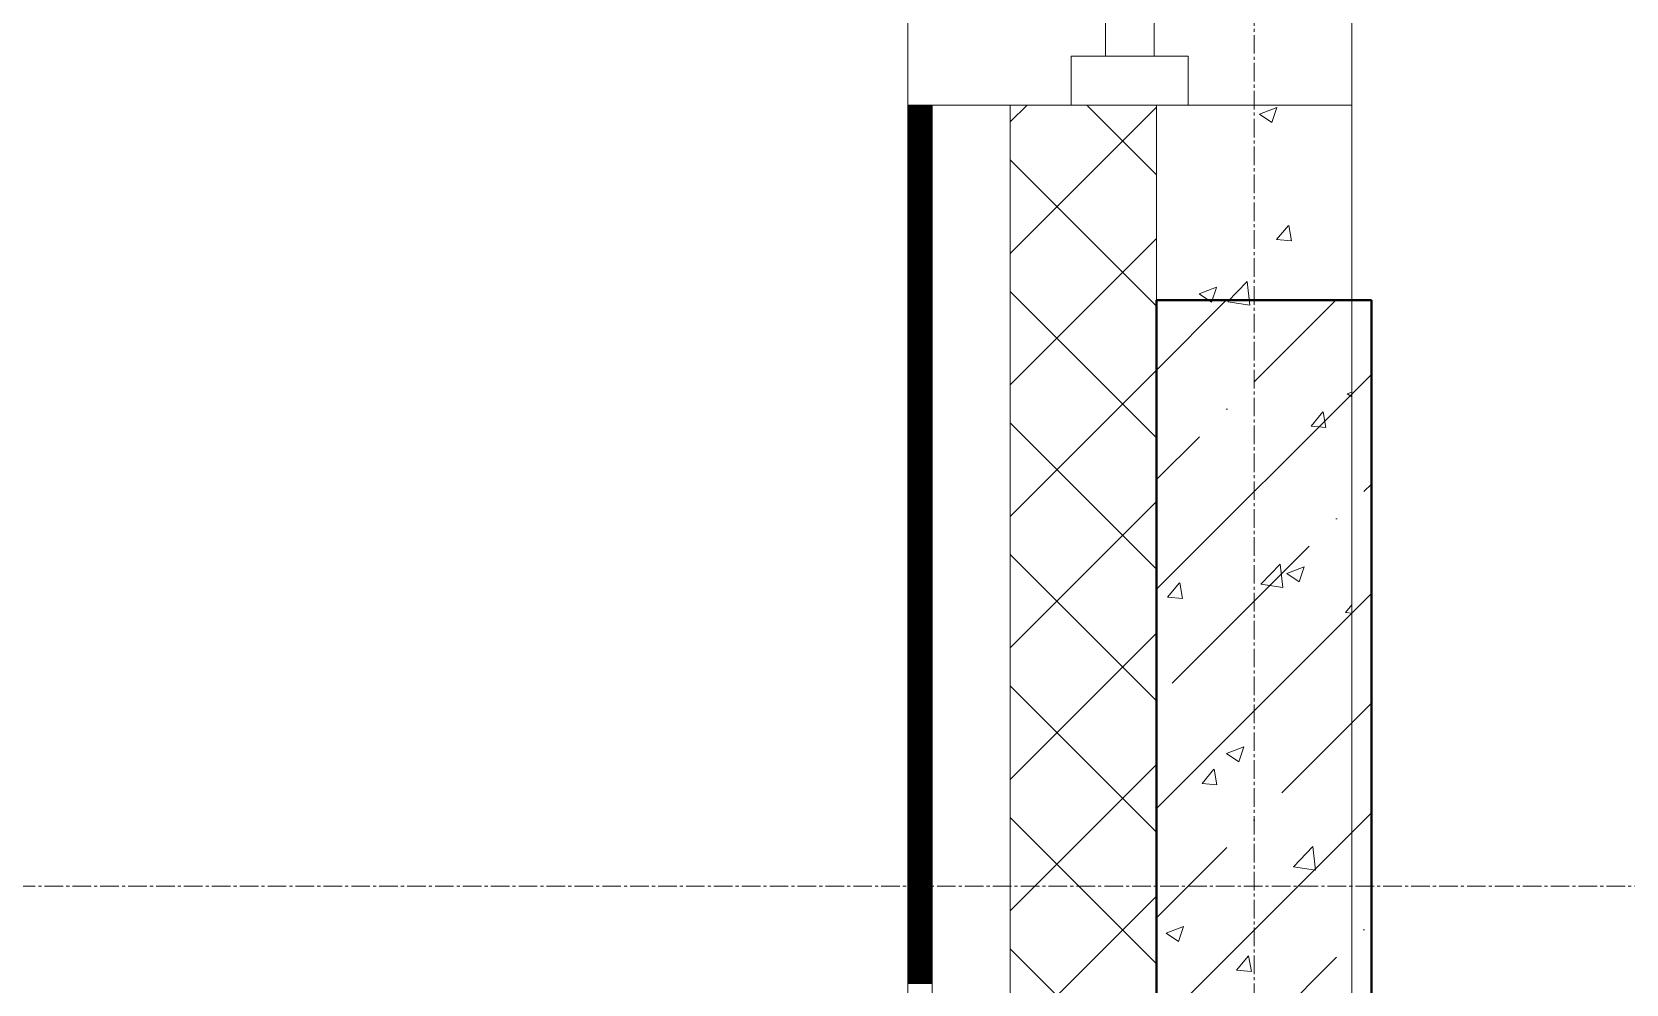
# Model space of a CAD drawing. Header units: millimetres. Extents: x -24360 to 609566, y -391049 to 148426.
# Drawn here: x -1252 to 381, y 54500 to 55475 of the extents above; entities that cross this region are included whole.
import ezdxf

# ---------------------------------------------------------------- set-up
doc = ezdxf.new("R2010")
doc.units = ezdxf.units.MM
doc.linetypes.add('CENTER2', pattern=[28.575, 19.05, -3.175, 3.175, -3.175])
doc.linetypes.add('HIDDEN2', pattern=[4.7625, 3.175, -1.5875])
for name, color, linetype, lineweight in [('A-Wall_Материал_Газоблок_Контур', 250, 'Continuous', 0), ('АР_Колонны', 70, 'Continuous', 30), ('АР_Окна', 4, 'Continuous', 5), ('АР_Стены ЖБ', 7, 'Continuous', 30), ('АР_Стены ПЕНОблок', 52, 'Continuous', 20), ('АР_Тонкая', 254, 'Continuous', 5), ('АР_Утеплитель', 31, 'Continuous', 0), ('АР_Штриховка', 8, 'Continuous', 0)]:
    doc.layers.add(name, color=color, linetype=linetype, lineweight=lineweight)
doc.layers.add('АР_Оси_РД_100', color=7, linetype='Continuous', lineweight=0, true_color=0x525252)
doc.layers.add('РД_Оси_100', color=7, linetype='Continuous', lineweight=0, true_color=0x525252)

# ---------------------------------------------------------------- blocks, each defined once
blk = doc.blocks.new('СОШ_2200_АР_ОСИ_М100_28.05.24')
at = {"layer": 'АР_Оси_РД_100', "linetype": 'CENTER2'}
for p, q in [((0, -6155), (0, 139938.679)), ((29555, 54600), (-5954.958, 54600))]:
    blk.add_line(p, q, dxfattribs=at)

msp = doc.modelspace()

# ---------------------------------------------------------------- hatches: boundary and pattern name
at = {"layer": 'АР_Штриховка', "linetype": 'Continuous', "lineweight": 5, "true_color": 0x000000}
h = msp.add_hatch(dxfattribs=at)
h.set_pattern_fill('ANSI35', color=18, scale=25, style=0)
h.paths.add_polyline_path([(-100, 54000), (120, 54000), (120, 55200), (-100, 55200)], flags=0)

# ---------------------------------------------------------------- linework, layer by layer
at = {"layer": 'A-Wall_Материал_Газоблок_Контур', "color": 18, "linetype": 'Continuous', "lineweight": 0, "true_color": 0x000000}
for p, q in [((-355, 58700), (-355, 55400)), ((100, 55400), (100, 58700))]:
    msp.add_line(p, q, dxfattribs=at)
at = {"layer": 'АР_Колонны', "color": 18, "linetype": 'HIDDEN2', "lineweight": 25, "true_color": 0x000000}
for p, q in [((-100, 55200), (120, 55200)), ((-100, 54000), (-100, 55200)), ((120, 55200), (120, 54000))]:
    msp.add_line(p, q, dxfattribs=at)
at = {"layer": 'АР_Колонны', "color": 18, "linetype": 'Continuous', "lineweight": 30, "true_color": 0x000000}
for p, q in [((120, 55200), (-100, 55200)), ((-100, 55200), (-100, 54000)), ((120, 54000), (120, 55200))]:
    msp.add_line(p, q, dxfattribs=at)
at = {"layer": 'АР_Окна', "color": 18, "linetype": 'Continuous', "lineweight": 5, "true_color": 0x000000}
for p, q in [((-355, 58700), (-355, 55400)), ((100, 58700), (100, 55400))]:
    msp.add_line(p, q, dxfattribs=at)
for points in [[(-152.5, 58650), (-102.5, 58650), (-102.5, 55450), (-152.5, 55450)], [(-67.5, 55450), (-67.5, 55400), (-187.5, 55400), (-187.5, 55450)]]:
    msp.add_lwpolyline(points, close=True, dxfattribs=at)
at = {"layer": 'АР_Стены ЖБ', "color": 18, "linetype": 'Continuous', "lineweight": 40, "true_color": 0x000000}
for p, q in [((120, 55200), (-100, 55200)), ((-100, 55200), (-100, 54000)), ((120, 54000), (120, 55200))]:
    msp.add_line(p, q, dxfattribs=at)
at = {"layer": 'АР_Стены ПЕНОблок', "color": 18, "linetype": 'Continuous', "lineweight": 20, "true_color": 0x000000}
for p, q in [((100, 55400), (-100, 55400)), ((-100, 55400), (-100, 53600)), ((100, 53600), (100, 55400))]:
    msp.add_line(p, q, dxfattribs=at)
at = {"layer": 'АР_Тонкая', "color": 18, "linetype": 'Continuous', "lineweight": 5, "true_color": 0x000000}
for p, q in [((-330, 55400), (-355, 55400)), ((-355, 55400), (-355, 53600)), ((-250, 55400), (-330, 55400)), ((-330, 55400), (-330, 53600)), ((-330, 53600), (-330, 55400)), ((-250, 53600), (-250, 55400))]:
    msp.add_line(p, q, dxfattribs=at)
at = {"layer": 'АР_Утеплитель', "color": 18, "linetype": 'Continuous', "lineweight": 0, "true_color": 0x000000}
for p, q in [((-100, 55400), (-250, 55400)), ((-250, 55400), (-250, 53600)), ((-100, 53600), (-100, 55400))]:
    msp.add_line(p, q, dxfattribs=at)
at = {"layer": 'АР_Штриховка', "color": 18, "linetype": 'Continuous', "lineweight": 0, "true_color": 0x000000}
for p, q in [((-355, 55399), (-330, 55399)), ((-355, 55398), (-330, 55398)), ((-355, 55397), (-330, 55397)), ((-355, 55396), (-330, 55396)), ((-355, 55395), (-330, 55395)), ((-355, 55394), (-330, 55394)), ((-355, 55393), (-330, 55393)), ((-355, 55392), (-330, 55392)), ((-355, 55391), (-330, 55391)), ((-355, 55390), (-330, 55390)), ((-355, 55389), (-330, 55389)), ((-355, 55388), (-330, 55388)), ((-355, 55387), (-330, 55387)), ((-355, 55386), (-330, 55386)), ((-250, 55382.687), (-232.687, 55400)), ((-250, 55247.983), (-100, 55397.983)), ((-100, 55328.575), (-171.425, 55400)), ((5.458, 55390.672), (18.092, 55382.149)), ((5.474, 55390.707), (23.259, 55397.534)), ((18.097, 55382.148), (23.248, 55397.497)), ((-355, 55385), (-330, 55385)), ((-355, 55384), (-330, 55384)), ((-355, 55383), (-330, 55383)), ((-355, 55382), (-330, 55382)), ((-355, 55381), (-330, 55381)), ((-355, 55380), (-330, 55380)), ((-355, 55379), (-330, 55379)), ((-355, 55378), (-330, 55378)), ((-355, 55377), (-330, 55377)), ((-355, 55376), (-330, 55376)), ((-355, 55375), (-330, 55375)), ((-355, 55374), (-330, 55374)), ((-355, 55373), (-330, 55373)), ((-355, 55372), (-330, 55372)), ((-355, 55371), (-330, 55371)), ((-355, 55370), (-330, 55370)), ((-355, 55369), (-330, 55369)), ((-355, 55368), (-330, 55368)), ((-355, 55367), (-330, 55367)), ((-355, 55366), (-330, 55366)), ((-355, 55365), (-330, 55365)), ((-355, 55364), (-330, 55364)), ((-355, 55363), (-330, 55363)), ((-355, 55362), (-330, 55362)), ((-355, 55361), (-330, 55361)), ((-355, 55360), (-330, 55360)), ((-355, 55359), (-330, 55359)), ((-355, 55358), (-330, 55358)), ((-355, 55357), (-330, 55357)), ((-355, 55356), (-330, 55356)), ((-355, 55355), (-330, 55355)), ((-355, 55354), (-330, 55354)), ((-355, 55353), (-330, 55353)), ((-355, 55352), (-330, 55352)), ((-355, 55351), (-330, 55351)), ((-355, 55350), (-330, 55350)), ((-355, 55349), (-330, 55349)), ((-355, 55348), (-330, 55348)), ((-355, 55347), (-330, 55347)), ((-355, 55346), (-330, 55346)), ((-355, 55345), (-330, 55345)), ((-355, 55344), (-330, 55344)), ((-355, 55343), (-330, 55343)), ((-355, 55342), (-330, 55342)), ((-355, 55341), (-330, 55341)), ((-355, 55340), (-330, 55340)), ((-355, 55339), (-330, 55339)), ((-355, 55338), (-330, 55338)), ((-355, 55337), (-330, 55337)), ((-100, 55193.871), (-250, 55343.871)), ((-355, 55336), (-330, 55336)), ((-355, 55335), (-330, 55335)), ((-355, 55334), (-330, 55334)), ((-355, 55333), (-330, 55333)), ((-355, 55332), (-330, 55332)), ((-355, 55331), (-330, 55331)), ((-355, 55330), (-330, 55330)), ((-355, 55329), (-330, 55329)), ((-355, 55328), (-330, 55328)), ((-355, 55327), (-330, 55327)), ((-355, 55326), (-330, 55326)), ((-355, 55325), (-330, 55325)), ((-355, 55324), (-330, 55324)), ((-355, 55323), (-330, 55323)), ((-355, 55322), (-330, 55322)), ((-355, 55321), (-330, 55321)), ((-355, 55320), (-330, 55320)), ((-355, 55319), (-330, 55319)), ((-355, 55318), (-330, 55318)), ((-355, 55317), (-330, 55317)), ((-355, 55316), (-330, 55316)), ((-355, 55315), (-330, 55315)), ((-355, 55314), (-330, 55314)), ((-355, 55313), (-330, 55313)), ((-355, 55312), (-330, 55312)), ((-355, 55311), (-330, 55311)), ((-355, 55310), (-330, 55310)), ((-355, 55309), (-330, 55309)), ((-355, 55308), (-330, 55308)), ((-355, 55307), (-330, 55307)), ((-355, 55306), (-330, 55306)), ((-355, 55305), (-330, 55305)), ((-355, 55304), (-330, 55304)), ((-355, 55303), (-330, 55303)), ((-355, 55302), (-330, 55302)), ((-355, 55301), (-330, 55301)), ((-355, 55300), (-330, 55300)), ((-355, 55299), (-330, 55299)), ((-355, 55298), (-330, 55298)), ((-355, 55297), (-330, 55297)), ((-355, 55296), (-330, 55296)), ((-355, 55295), (-330, 55295)), ((-355, 55294), (-330, 55294)), ((-355, 55293), (-330, 55293)), ((-355, 55292), (-330, 55292)), ((-355, 55291), (-330, 55291)), ((-355, 55290), (-330, 55290)), ((-355, 55289), (-330, 55289)), ((-355, 55288), (-330, 55288)), ((-355, 55287), (-330, 55287)), ((-355, 55286), (-330, 55286)), ((-355, 55285), (-330, 55285)), ((-355, 55284), (-330, 55284)), ((-355, 55283), (-330, 55283)), ((-355, 55282), (-330, 55282)), ((-355, 55281), (-330, 55281)), ((-355, 55280), (-330, 55280)), ((-355, 55279), (-330, 55279)), ((-355, 55278), (-330, 55278)), ((-355, 55277), (-330, 55277)), ((-355, 55276), (-330, 55276)), ((-355, 55275), (-330, 55275)), ((-355, 55274), (-330, 55274)), ((-355, 55273), (-330, 55273)), ((-355, 55272), (-330, 55272)), ((22.96, 55262.185), (35.205, 55276.778)), ((38.274, 55260.88), (35.337, 55276.802)), ((-355, 55271), (-330, 55271)), ((-355, 55270), (-330, 55270)), ((-355, 55269), (-330, 55269)), ((-355, 55268), (-330, 55268)), ((-355, 55267), (-330, 55267)), ((-355, 55266), (-330, 55266)), ((-355, 55265), (-330, 55265)), ((-355, 55264), (-330, 55264)), ((-355, 55263), (-330, 55263)), ((-355, 55262), (-330, 55262)), ((-355, 55261), (-330, 55261)), ((-355, 55260), (-330, 55260)), ((-355, 55259), (-330, 55259)), ((-355, 55258), (-330, 55258)), ((-355, 55257), (-330, 55257)), ((-355, 55256), (-330, 55256)), ((-355, 55255), (-330, 55255)), ((-250, 55113.279), (-100, 55263.279)), ((22.96, 55262.184), (38.142, 55260.856)), ((-355, 55254), (-330, 55254)), ((-355, 55253), (-330, 55253)), ((-355, 55252), (-330, 55252)), ((-355, 55251), (-330, 55251)), ((-355, 55250), (-330, 55250)), ((-355, 55249), (-330, 55249)), ((-355, 55248), (-330, 55248)), ((-355, 55247), (-330, 55247)), ((-355, 55246), (-330, 55246)), ((-355, 55245), (-330, 55245)), ((-355, 55244), (-330, 55244)), ((-355, 55243), (-330, 55243)), ((-355, 55242), (-330, 55242)), ((-355, 55241), (-330, 55241)), ((-355, 55240), (-330, 55240)), ((-355, 55239), (-330, 55239)), ((-355, 55238), (-330, 55238)), ((-355, 55237), (-330, 55237)), ((-355, 55236), (-330, 55236)), ((-355, 55235), (-330, 55235)), ((-355, 55234), (-330, 55234)), ((-355, 55233), (-330, 55233)), ((-355, 55232), (-330, 55232)), ((-355, 55231), (-330, 55231)), ((-355, 55230), (-330, 55230)), ((-355, 55229), (-330, 55229)), ((-355, 55228), (-330, 55228)), ((-355, 55227), (-330, 55227)), ((-355, 55226), (-330, 55226)), ((-355, 55225), (-330, 55225)), ((-355, 55224), (-330, 55224)), ((-355, 55223), (-330, 55223)), ((-355, 55222), (-330, 55222)), ((-355, 55221), (-330, 55221)), ((-355, 55220), (-330, 55220)), ((-355, 55219), (-330, 55219)), ((-355, 55218), (-330, 55218)), ((-355, 55217), (-330, 55217)), ((-355, 55216), (-330, 55216)), ((-355, 55215), (-330, 55215)), ((-355, 55214), (-330, 55214)), ((-355, 55213), (-330, 55213)), ((-355, 55212), (-330, 55212)), ((-355, 55211), (-330, 55211)), ((-355, 55210), (-330, 55210)), ((-355, 55209), (-330, 55209)), ((-355, 55208), (-330, 55208)), ((-355, 55207), (-330, 55207)), ((-355, 55206), (-330, 55206)), ((-100, 55059.167), (-250, 55209.167)), ((-56.344, 55206.484), (-43.71, 55197.961)), ((-56.328, 55206.519), (-38.543, 55213.346)), ((-43.705, 55197.96), (-38.554, 55213.309)), ((-27.035, 55198.664), (-7.251, 55219.283)), ((-4.411, 55195.164), (-7.217, 55219.287)), ((-355, 55205), (-330, 55205)), ((-355, 55204), (-330, 55204)), ((-355, 55203), (-330, 55203)), ((-355, 55202), (-330, 55202)), ((-355, 55201), (-330, 55201)), ((-355, 55200), (-330, 55200)), ((-355, 55199), (-330, 55199)), ((-355, 55198), (-330, 55198)), ((-355, 55197), (-330, 55197)), ((-355, 55196), (-330, 55196)), ((-355, 55195), (-330, 55195)), ((-355, 55194), (-330, 55194)), ((-355, 55193), (-330, 55193)), ((-355, 55192), (-330, 55192)), ((-355, 55191), (-330, 55191)), ((-355, 55190), (-330, 55190)), ((-27.01, 55198.611), (-4.42, 55195.107)), ((-355, 55189), (-330, 55189)), ((-355, 55188), (-330, 55188)), ((-355, 55187), (-330, 55187)), ((-355, 55186), (-330, 55186)), ((-355, 55185), (-330, 55185)), ((-355, 55184), (-330, 55184)), ((-355, 55183), (-330, 55183)), ((-355, 55182), (-330, 55182)), ((-355, 55181), (-330, 55181)), ((-355, 55180), (-330, 55180)), ((-355, 55179), (-330, 55179)), ((-355, 55178), (-330, 55178)), ((-355, 55177), (-330, 55177)), ((-355, 55176), (-330, 55176)), ((-355, 55175), (-330, 55175)), ((-355, 55174), (-330, 55174)), ((-355, 55173), (-330, 55173)), ((-355, 55172), (-330, 55172)), ((-355, 55171), (-330, 55171)), ((-355, 55170), (-330, 55170)), ((-355, 55169), (-330, 55169)), ((-355, 55168), (-330, 55168)), ((-355, 55167), (-330, 55167)), ((-355, 55166), (-330, 55166)), ((-355, 55165), (-330, 55165)), ((-355, 55164), (-330, 55164)), ((-355, 55163), (-330, 55163)), ((-355, 55162), (-330, 55162)), ((-355, 55161), (-330, 55161)), ((-355, 55160), (-330, 55160)), ((-355, 55159), (-330, 55159)), ((-355, 55158), (-330, 55158)), ((-355, 55157), (-330, 55157)), ((-355, 55156), (-330, 55156)), ((-355, 55155), (-330, 55155)), ((-355, 55154), (-330, 55154)), ((-355, 55153), (-330, 55153)), ((-355, 55152), (-330, 55152)), ((-355, 55151), (-330, 55151)), ((-355, 55150), (-330, 55150)), ((-355, 55149), (-330, 55149)), ((-355, 55148), (-330, 55148)), ((-355, 55147), (-330, 55147)), ((-355, 55146), (-330, 55146)), ((-355, 55145), (-330, 55145)), ((-355, 55144), (-330, 55144)), ((-355, 55143), (-330, 55143)), ((-355, 55142), (-330, 55142)), ((-355, 55141), (-330, 55141)), ((-355, 55140), (-330, 55140)), ((-355, 55139), (-330, 55139)), ((-355, 55138), (-330, 55138)), ((-355, 55137), (-330, 55137)), ((-355, 55136), (-330, 55136)), ((-355, 55135), (-330, 55135)), ((-355, 55134), (-330, 55134)), ((-355, 55133), (-330, 55133)), ((-355, 55132), (-330, 55132)), ((-355, 55131), (-330, 55131)), ((-355, 55130), (-330, 55130)), ((-355, 55129), (-330, 55129)), ((-355, 55128), (-330, 55128)), ((-355, 55127), (-330, 55127)), ((-355, 55126), (-330, 55126)), ((-355, 55125), (-330, 55125)), ((-250, 54978.575), (-100, 55128.575)), ((-355, 55124), (-330, 55124)), ((-355, 55123), (-330, 55123)), ((-355, 55122), (-330, 55122)), ((-355, 55121), (-330, 55121)), ((-355, 55120), (-330, 55120)), ((-355, 55119), (-330, 55119)), ((-355, 55118), (-330, 55118)), ((-355, 55117), (-330, 55117)), ((-355, 55116), (-330, 55116)), ((-355, 55115), (-330, 55115)), ((-355, 55114), (-330, 55114)), ((-355, 55113), (-330, 55113)), ((-355, 55112), (-330, 55112)), ((-355, 55111), (-330, 55111)), ((-355, 55110), (-330, 55110)), ((-355, 55109), (-330, 55109)), ((-355, 55108), (-330, 55108)), ((-355, 55107), (-330, 55107)), ((-355, 55106), (-330, 55106)), ((-355, 55105), (-330, 55105)), ((-355, 55104), (-330, 55104)), ((-355, 55103), (-330, 55103)), ((-355, 55102), (-330, 55102)), ((-355, 55101), (-330, 55101)), ((-355, 55100), (-330, 55100)), ((-355, 55099), (-330, 55099)), ((-355, 55098), (-330, 55098)), ((-355, 55097), (-330, 55097)), ((-355, 55096), (-330, 55096)), ((-355, 55095), (-330, 55095)), ((-355, 55094), (-330, 55094)), ((-355, 55093), (-330, 55093)), ((-355, 55092), (-330, 55092)), ((95.27, 55104.218), (100, 55101.028)), ((95.286, 55104.254), (100, 55106.063)), ((-355, 55091), (-330, 55091)), ((-355, 55090), (-330, 55090)), ((-355, 55089), (-330, 55089)), ((-355, 55088), (-330, 55088)), ((-355, 55087), (-330, 55087)), ((-355, 55086), (-330, 55086)), ((-355, 55085), (-330, 55085)), ((-355, 55084), (-330, 55084)), ((-355, 55083), (-330, 55083)), ((-355, 55082), (-330, 55082)), ((-355, 55081), (-330, 55081)), ((-355, 55080), (-330, 55080)), ((-355, 55079), (-330, 55079)), ((-355, 55078), (-330, 55078)), ((-355, 55077), (-330, 55077)), ((-355, 55076), (-330, 55076)), ((58.204, 55071.128), (70.449, 55085.721)), ((73.517, 55069.823), (70.58, 55085.745)), ((-355, 55075), (-330, 55075)), ((-355, 55074), (-330, 55074)), ((-355, 55073), (-330, 55073)), ((-355, 55072), (-330, 55072)), ((-355, 55071), (-330, 55071)), ((-355, 55070), (-330, 55070)), ((-355, 55069), (-330, 55069)), ((-355, 55068), (-330, 55068)), ((-355, 55067), (-330, 55067)), ((-355, 55066), (-330, 55066)), ((-355, 55065), (-330, 55065)), ((-355, 55064), (-330, 55064)), ((-355, 55063), (-330, 55063)), ((-355, 55062), (-330, 55062)), ((-355, 55061), (-330, 55061)), ((-355, 55060), (-330, 55060)), ((-355, 55059), (-330, 55059)), ((-100, 54924.464), (-250, 55074.464)), ((58.204, 55071.127), (73.386, 55069.799)), ((-355, 55058), (-330, 55058)), ((-355, 55057), (-330, 55057)), ((-355, 55056), (-330, 55056)), ((-355, 55055), (-330, 55055)), ((-355, 55054), (-330, 55054)), ((-355, 55053), (-330, 55053)), ((-355, 55052), (-330, 55052)), ((-355, 55051), (-330, 55051)), ((-355, 55050), (-330, 55050)), ((-355, 55049), (-330, 55049)), ((-355, 55048), (-330, 55048)), ((-355, 55047), (-330, 55047)), ((-355, 55046), (-330, 55046)), ((-355, 55045), (-330, 55045)), ((-355, 55044), (-330, 55044)), ((-355, 55043), (-330, 55043)), ((-355, 55042), (-330, 55042)), ((-355, 55041), (-330, 55041)), ((-355, 55040), (-330, 55040)), ((-355, 55039), (-330, 55039)), ((-355, 55038), (-330, 55038)), ((-355, 55037), (-330, 55037)), ((-355, 55036), (-330, 55036)), ((-355, 55035), (-330, 55035)), ((-355, 55034), (-330, 55034)), ((-355, 55033), (-330, 55033)), ((-355, 55032), (-330, 55032)), ((-355, 55031), (-330, 55031)), ((-355, 55030), (-330, 55030)), ((-355, 55029), (-330, 55029)), ((-355, 55028), (-330, 55028)), ((-355, 55027), (-330, 55027)), ((-355, 55026), (-330, 55026)), ((-355, 55025), (-330, 55025)), ((-355, 55024), (-330, 55024)), ((-355, 55023), (-330, 55023)), ((-355, 55022), (-330, 55022)), ((-355, 55021), (-330, 55021)), ((-355, 55020), (-330, 55020)), ((-355, 55019), (-330, 55019)), ((-355, 55018), (-330, 55018)), ((-355, 55017), (-330, 55017)), ((-355, 55016), (-330, 55016)), ((-355, 55015), (-330, 55015)), ((-355, 55014), (-330, 55014)), ((-355, 55013), (-330, 55013)), ((-355, 55012), (-330, 55012)), ((-355, 55011), (-330, 55011)), ((-355, 55010), (-330, 55010)), ((-355, 55009), (-330, 55009)), ((-355, 55008), (-330, 55008)), ((-355, 55007), (-330, 55007)), ((-355, 55006), (-330, 55006)), ((-355, 55005), (-330, 55005)), ((-355, 55004), (-330, 55004)), ((-355, 55003), (-330, 55003)), ((-355, 55002), (-330, 55002)), ((-355, 55001), (-330, 55001)), ((-355, 55000), (-330, 55000)), ((-355, 54999), (-330, 54999)), ((-355, 54998), (-330, 54998)), ((-355, 54997), (-330, 54997)), ((-355, 54996), (-330, 54996)), ((-355, 54995), (-330, 54995)), ((-355, 54994), (-330, 54994)), ((-250, 54843.871), (-100, 54993.871)), ((-355, 54993), (-330, 54993)), ((-355, 54992), (-330, 54992)), ((-355, 54991), (-330, 54991)), ((-355, 54990), (-330, 54990)), ((-355, 54989), (-330, 54989)), ((-355, 54988), (-330, 54988)), ((-355, 54987), (-330, 54987)), ((-355, 54986), (-330, 54986)), ((-355, 54985), (-330, 54985)), ((-355, 54984), (-330, 54984)), ((-355, 54983), (-330, 54983)), ((-355, 54982), (-330, 54982)), ((-355, 54981), (-330, 54981)), ((-355, 54980), (-330, 54980)), ((-355, 54979), (-330, 54979)), ((-355, 54978), (-330, 54978)), ((-355, 54977), (-330, 54977)), ((-355, 54976), (-330, 54976)), ((-355, 54975), (-330, 54975)), ((-355, 54974), (-330, 54974)), ((-355, 54973), (-330, 54973)), ((-355, 54972), (-330, 54972)), ((-355, 54971), (-330, 54971)), ((-355, 54970), (-330, 54970)), ((-355, 54969), (-330, 54969)), ((-355, 54968), (-330, 54968)), ((-355, 54967), (-330, 54967)), ((-355, 54966), (-330, 54966)), ((-355, 54965), (-330, 54965)), ((-355, 54964), (-330, 54964)), ((-355, 54963), (-330, 54963)), ((-355, 54962), (-330, 54962)), ((-355, 54961), (-330, 54961)), ((-355, 54960), (-330, 54960)), ((-355, 54959), (-330, 54959)), ((-355, 54958), (-330, 54958)), ((-355, 54957), (-330, 54957)), ((-355, 54956), (-330, 54956)), ((-355, 54955), (-330, 54955)), ((-355, 54954), (-330, 54954)), ((-355, 54953), (-330, 54953)), ((-355, 54952), (-330, 54952)), ((-355, 54951), (-330, 54951)), ((-355, 54950), (-330, 54950)), ((-355, 54949), (-330, 54949)), ((-355, 54948), (-330, 54948)), ((-355, 54947), (-330, 54947)), ((-355, 54946), (-330, 54946)), ((-355, 54945), (-330, 54945)), ((-355, 54944), (-330, 54944)), ((-355, 54943), (-330, 54943)), ((-355, 54942), (-330, 54942)), ((-355, 54941), (-330, 54941)), ((-355, 54940), (-330, 54940)), ((-355, 54939), (-330, 54939)), ((-355, 54938), (-330, 54938)), ((-355, 54937), (-330, 54937)), ((-355, 54936), (-330, 54936)), ((-355, 54935), (-330, 54935)), ((-355, 54934), (-330, 54934)), ((-355, 54933), (-330, 54933)), ((-355, 54932), (-330, 54932)), ((-355, 54931), (-330, 54931)), ((-355, 54930), (-330, 54930)), ((-355, 54929), (-330, 54929)), ((-100, 54789.76), (-250, 54939.76)), ((6.64, 54909.195), (26.424, 54929.814)), ((29.264, 54905.696), (26.457, 54929.818)), ((-355, 54928), (-330, 54928)), ((-355, 54927), (-330, 54927)), ((-355, 54926), (-330, 54926)), ((-355, 54925), (-330, 54925)), ((-355, 54924), (-330, 54924)), ((-355, 54923), (-330, 54923)), ((-355, 54922), (-330, 54922)), ((-355, 54921), (-330, 54921)), ((-355, 54920), (-330, 54920)), ((-355, 54919), (-330, 54919)), ((-355, 54918), (-330, 54918)), ((-355, 54917), (-330, 54917)), ((-355, 54916), (-330, 54916)), ((-355, 54915), (-330, 54915)), ((-355, 54914), (-330, 54914)), ((-355, 54913), (-330, 54913)), ((-355, 54912), (-330, 54912)), ((33.468, 54920.03), (46.103, 54911.508)), ((33.484, 54920.066), (51.269, 54926.893)), ((46.108, 54911.507), (51.258, 54926.856)), ((-355, 54911), (-330, 54911)), ((-355, 54910), (-330, 54910)), ((-355, 54909), (-330, 54909)), ((-355, 54908), (-330, 54908)), ((-355, 54907), (-330, 54907)), ((-355, 54906), (-330, 54906)), ((-355, 54905), (-330, 54905)), ((-355, 54904), (-330, 54904)), ((-355, 54903), (-330, 54903)), ((-355, 54902), (-330, 54902)), ((-355, 54901), (-330, 54901)), ((-355, 54900), (-330, 54900)), ((-355, 54899), (-330, 54899)), ((-355, 54898), (-330, 54898)), ((-355, 54897), (-330, 54897)), ((-355, 54896), (-330, 54896)), ((-88.738, 54896.01), (-76.492, 54910.603)), ((-88.738, 54896.01), (-73.556, 54894.681)), ((-73.424, 54894.706), (-76.361, 54910.627)), ((6.665, 54909.142), (29.255, 54905.639)), ((-355, 54895), (-330, 54895)), ((-355, 54894), (-330, 54894)), ((-355, 54893), (-330, 54893)), ((-355, 54892), (-330, 54892)), ((-355, 54891), (-330, 54891)), ((-355, 54890), (-330, 54890)), ((-355, 54889), (-330, 54889)), ((-355, 54888), (-330, 54888)), ((-355, 54887), (-330, 54887)), ((-355, 54886), (-330, 54886)), ((-355, 54885), (-330, 54885)), ((-355, 54884), (-330, 54884)), ((-355, 54883), (-330, 54883)), ((-355, 54882), (-330, 54882)), ((-355, 54881), (-330, 54881)), ((-355, 54880), (-330, 54880)), ((93.447, 54880.071), (100, 54887.88)), ((93.447, 54880.071), (100, 54879.497)), ((-355, 54879), (-330, 54879)), ((-355, 54878), (-330, 54878)), ((-355, 54877), (-330, 54877)), ((-355, 54876), (-330, 54876)), ((-355, 54875), (-330, 54875)), ((-355, 54874), (-330, 54874)), ((-355, 54873), (-330, 54873)), ((-355, 54872), (-330, 54872)), ((-355, 54871), (-330, 54871)), ((-355, 54870), (-330, 54870)), ((-355, 54869), (-330, 54869)), ((-355, 54868), (-330, 54868)), ((-355, 54867), (-330, 54867)), ((-355, 54866), (-330, 54866)), ((-355, 54865), (-330, 54865)), ((-355, 54864), (-330, 54864)), ((-355, 54863), (-330, 54863)), ((-355, 54862), (-330, 54862)), ((-355, 54861), (-330, 54861)), ((-355, 54860), (-330, 54860)), ((-355, 54859), (-330, 54859)), ((-355, 54858), (-330, 54858)), ((-355, 54857), (-330, 54857)), ((-355, 54856), (-330, 54856)), ((-355, 54855), (-330, 54855)), ((-355, 54854), (-330, 54854)), ((-355, 54853), (-330, 54853)), ((-355, 54852), (-330, 54852)), ((-355, 54851), (-330, 54851)), ((-355, 54850), (-330, 54850)), ((-355, 54849), (-330, 54849)), ((-355, 54848), (-330, 54848)), ((-355, 54847), (-330, 54847)), ((-250, 54709.167), (-100, 54859.167)), ((-355, 54846), (-330, 54846)), ((-355, 54845), (-330, 54845)), ((-355, 54844), (-330, 54844)), ((-355, 54843), (-330, 54843)), ((-355, 54842), (-330, 54842)), ((-355, 54841), (-330, 54841)), ((-355, 54840), (-330, 54840)), ((-355, 54839), (-330, 54839)), ((-355, 54838), (-330, 54838)), ((-355, 54837), (-330, 54837)), ((-355, 54836), (-330, 54836)), ((-355, 54835), (-330, 54835)), ((-355, 54834), (-330, 54834)), ((-355, 54833), (-330, 54833)), ((-355, 54832), (-330, 54832)), ((-355, 54831), (-330, 54831)), ((-355, 54830), (-330, 54830)), ((-355, 54829), (-330, 54829)), ((-355, 54828), (-330, 54828)), ((-355, 54827), (-330, 54827)), ((-355, 54826), (-330, 54826)), ((-355, 54825), (-330, 54825)), ((-355, 54824), (-330, 54824)), ((-355, 54823), (-330, 54823)), ((-355, 54822), (-330, 54822)), ((-355, 54821), (-330, 54821)), ((-355, 54820), (-330, 54820)), ((-355, 54819), (-330, 54819)), ((-355, 54818), (-330, 54818)), ((-355, 54817), (-330, 54817)), ((-355, 54816), (-330, 54816)), ((-355, 54815), (-330, 54815)), ((-355, 54814), (-330, 54814)), ((-355, 54813), (-330, 54813)), ((-355, 54812), (-330, 54812)), ((-355, 54811), (-330, 54811)), ((-355, 54810), (-330, 54810)), ((-355, 54809), (-330, 54809)), ((-355, 54808), (-330, 54808)), ((-355, 54807), (-330, 54807)), ((-355, 54806), (-330, 54806)), ((-355, 54805), (-330, 54805)), ((-355, 54804), (-330, 54804)), ((-355, 54803), (-330, 54803)), ((-355, 54802), (-330, 54802)), ((-355, 54801), (-330, 54801)), ((-355, 54800), (-330, 54800)), ((-355, 54799), (-330, 54799)), ((-355, 54798), (-330, 54798)), ((-100, 54655.056), (-250, 54805.056)), ((-355, 54797), (-330, 54797)), ((-355, 54796), (-330, 54796)), ((-355, 54795), (-330, 54795)), ((-355, 54794), (-330, 54794)), ((-355, 54793), (-330, 54793)), ((-355, 54792), (-330, 54792)), ((-355, 54791), (-330, 54791)), ((-355, 54790), (-330, 54790)), ((-355, 54789), (-330, 54789)), ((-355, 54788), (-330, 54788)), ((-355, 54787), (-330, 54787)), ((-355, 54786), (-330, 54786)), ((-355, 54785), (-330, 54785)), ((-355, 54784), (-330, 54784)), ((-355, 54783), (-330, 54783)), ((-355, 54782), (-330, 54782)), ((-355, 54781), (-330, 54781)), ((-355, 54780), (-330, 54780)), ((-355, 54779), (-330, 54779)), ((-355, 54778), (-330, 54778)), ((-355, 54777), (-330, 54777)), ((-355, 54776), (-330, 54776)), ((-355, 54775), (-330, 54775)), ((-355, 54774), (-330, 54774)), ((-355, 54773), (-330, 54773)), ((-355, 54772), (-330, 54772)), ((-355, 54771), (-330, 54771)), ((-355, 54770), (-330, 54770)), ((-355, 54769), (-330, 54769)), ((-355, 54768), (-330, 54768)), ((-355, 54767), (-330, 54767)), ((-355, 54766), (-330, 54766)), ((-355, 54765), (-330, 54765)), ((-355, 54764), (-330, 54764)), ((-355, 54763), (-330, 54763)), ((-355, 54762), (-330, 54762)), ((-355, 54761), (-330, 54761)), ((-355, 54760), (-330, 54760)), ((-355, 54759), (-330, 54759)), ((-355, 54758), (-330, 54758)), ((-355, 54757), (-330, 54757)), ((-355, 54756), (-330, 54756)), ((-355, 54755), (-330, 54755)), ((-355, 54754), (-330, 54754)), ((-355, 54753), (-330, 54753)), ((-355, 54752), (-330, 54752)), ((-355, 54751), (-330, 54751)), ((-355, 54750), (-330, 54750)), ((-355, 54749), (-330, 54749)), ((-355, 54748), (-330, 54748)), ((-355, 54747), (-330, 54747)), ((-355, 54746), (-330, 54746)), ((-355, 54745), (-330, 54745)), ((-355, 54744), (-330, 54744)), ((-355, 54743), (-330, 54743)), ((-355, 54742), (-330, 54742)), ((-355, 54741), (-330, 54741)), ((-355, 54740), (-330, 54740)), ((-355, 54739), (-330, 54739)), ((-355, 54738), (-330, 54738)), ((-355, 54737), (-330, 54737)), ((-355, 54736), (-330, 54736)), ((-355, 54735), (-330, 54735)), ((-355, 54734), (-330, 54734)), ((-355, 54733), (-330, 54733)), ((-28.334, 54735.842), (-15.699, 54727.32)), ((-28.318, 54735.878), (-10.533, 54742.705)), ((-15.694, 54727.319), (-10.544, 54742.668)), ((-355, 54732), (-330, 54732)), ((-355, 54731), (-330, 54731)), ((-355, 54730), (-330, 54730)), ((-355, 54729), (-330, 54729)), ((-355, 54728), (-330, 54728)), ((-355, 54727), (-330, 54727)), ((-355, 54726), (-330, 54726)), ((-355, 54725), (-330, 54725)), ((-355, 54724), (-330, 54724)), ((-355, 54723), (-330, 54723)), ((-355, 54722), (-330, 54722)), ((-355, 54721), (-330, 54721)), ((-355, 54720), (-330, 54720)), ((-355, 54719), (-330, 54719)), ((-355, 54718), (-330, 54718)), ((-355, 54717), (-330, 54717)), ((-355, 54716), (-330, 54716)), ((-250, 54574.464), (-100, 54724.464)), ((-53.494, 54704.953), (-41.249, 54719.546)), ((-38.182, 54703.649), (-41.118, 54719.57)), ((-355, 54715), (-330, 54715)), ((-355, 54714), (-330, 54714)), ((-355, 54713), (-330, 54713)), ((-355, 54712), (-330, 54712)), ((-355, 54711), (-330, 54711)), ((-355, 54710), (-330, 54710)), ((-355, 54709), (-330, 54709)), ((-355, 54708), (-330, 54708)), ((-355, 54707), (-330, 54707)), ((-355, 54706), (-330, 54706)), ((-355, 54705), (-330, 54705)), ((-355, 54704), (-330, 54704)), ((-355, 54703), (-330, 54703)), ((-355, 54702), (-330, 54702)), ((-355, 54701), (-330, 54701)), ((-355, 54700), (-330, 54700)), ((-53.494, 54704.953), (-38.312, 54703.624)), ((-355, 54699), (-330, 54699)), ((-355, 54698), (-330, 54698)), ((-355, 54697), (-330, 54697)), ((-355, 54696), (-330, 54696)), ((-355, 54695), (-330, 54695)), ((-355, 54694), (-330, 54694)), ((-355, 54693), (-330, 54693)), ((-355, 54692), (-330, 54692)), ((-355, 54691), (-330, 54691)), ((-355, 54690), (-330, 54690)), ((-355, 54689), (-330, 54689)), ((-355, 54688), (-330, 54688)), ((-355, 54687), (-330, 54687)), ((-355, 54686), (-330, 54686)), ((-355, 54685), (-330, 54685)), ((-355, 54684), (-330, 54684)), ((-355, 54683), (-330, 54683)), ((-355, 54682), (-330, 54682)), ((-355, 54681), (-330, 54681)), ((-355, 54680), (-330, 54680)), ((-355, 54679), (-330, 54679)), ((-355, 54678), (-330, 54678)), ((-355, 54677), (-330, 54677)), ((-355, 54676), (-330, 54676)), ((-355, 54675), (-330, 54675)), ((-355, 54674), (-330, 54674)), ((-355, 54673), (-330, 54673)), ((-355, 54672), (-330, 54672)), ((-355, 54671), (-330, 54671)), ((-355, 54670), (-330, 54670)), ((-355, 54669), (-330, 54669)), ((-355, 54668), (-330, 54668)), ((-355, 54667), (-330, 54667)), ((-100, 54520.352), (-250, 54670.352)), ((-355, 54666), (-330, 54666)), ((-355, 54665), (-330, 54665)), ((-355, 54664), (-330, 54664)), ((-355, 54663), (-330, 54663)), ((-355, 54662), (-330, 54662)), ((-355, 54661), (-330, 54661)), ((-355, 54660), (-330, 54660)), ((-355, 54659), (-330, 54659)), ((-355, 54658), (-330, 54658)), ((-355, 54657), (-330, 54657)), ((-355, 54656), (-330, 54656)), ((-355, 54655), (-330, 54655)), ((-355, 54654), (-330, 54654)), ((-355, 54653), (-330, 54653)), ((-355, 54652), (-330, 54652)), ((-355, 54651), (-330, 54651)), ((-355, 54650), (-330, 54650)), ((-355, 54649), (-330, 54649)), ((-355, 54648), (-330, 54648)), ((-355, 54647), (-330, 54647)), ((-355, 54646), (-330, 54646)), ((-355, 54645), (-330, 54645)), ((-355, 54644), (-330, 54644)), ((-355, 54643), (-330, 54643)), ((-355, 54642), (-330, 54642)), ((-355, 54641), (-330, 54641)), ((-355, 54640), (-330, 54640)), ((-355, 54639), (-330, 54639)), ((-355, 54638), (-330, 54638)), ((-355, 54637), (-330, 54637)), ((-355, 54636), (-330, 54636)), ((-355, 54635), (-330, 54635)), ((40.315, 54619.727), (60.099, 54640.346)), ((62.938, 54616.227), (60.132, 54640.35)), ((-355, 54634), (-330, 54634)), ((-355, 54633), (-330, 54633)), ((-355, 54632), (-330, 54632)), ((-355, 54631), (-330, 54631)), ((-355, 54630), (-330, 54630)), ((-355, 54629), (-330, 54629)), ((-355, 54628), (-330, 54628)), ((-355, 54627), (-330, 54627)), ((-355, 54626), (-330, 54626)), ((-355, 54625), (-330, 54625)), ((-355, 54624), (-330, 54624)), ((-355, 54623), (-330, 54623)), ((-355, 54622), (-330, 54622)), ((-355, 54621), (-330, 54621)), ((-355, 54620), (-330, 54620)), ((-355, 54619), (-330, 54619)), ((-355, 54618), (-330, 54618)), ((40.34, 54619.674), (62.93, 54616.171)), ((-355, 54617), (-330, 54617)), ((-355, 54616), (-330, 54616)), ((-355, 54615), (-330, 54615)), ((-355, 54614), (-330, 54614)), ((-355, 54613), (-330, 54613)), ((-355, 54612), (-330, 54612)), ((-355, 54611), (-330, 54611)), ((-355, 54610), (-330, 54610)), ((-355, 54609), (-330, 54609)), ((-355, 54608), (-330, 54608)), ((-355, 54607), (-330, 54607)), ((-355, 54606), (-330, 54606)), ((-355, 54605), (-330, 54605)), ((-355, 54604), (-330, 54604)), ((-355, 54603), (-330, 54603)), ((-355, 54602), (-330, 54602)), ((-355, 54601), (-330, 54601)), ((-355, 54600), (-330, 54600)), ((-355, 54599), (-330, 54599)), ((-355, 54598), (-330, 54598)), ((-355, 54597), (-330, 54597)), ((-355, 54596), (-330, 54596)), ((-355, 54595), (-330, 54595)), ((-355, 54594), (-330, 54594)), ((-355, 54593), (-330, 54593)), ((-355, 54592), (-330, 54592)), ((-355, 54591), (-330, 54591)), ((-355, 54590), (-330, 54590)), ((-355, 54589), (-330, 54589)), ((-355, 54588), (-330, 54588)), ((-355, 54587), (-330, 54587)), ((-355, 54586), (-330, 54586)), ((-250, 54439.76), (-100, 54589.76)), ((-355, 54585), (-330, 54585)), ((-355, 54584), (-330, 54584)), ((-355, 54583), (-330, 54583)), ((-355, 54582), (-330, 54582)), ((-355, 54581), (-330, 54581)), ((-355, 54580), (-330, 54580)), ((-355, 54579), (-330, 54579)), ((-355, 54578), (-330, 54578)), ((-355, 54577), (-330, 54577)), ((-355, 54576), (-330, 54576)), ((-355, 54575), (-330, 54575)), ((-355, 54574), (-330, 54574)), ((-355, 54573), (-330, 54573)), ((-355, 54572), (-330, 54572)), ((-355, 54571), (-330, 54571)), ((-355, 54570), (-330, 54570)), ((-355, 54569), (-330, 54569)), ((-355, 54568), (-330, 54568)), ((-355, 54567), (-330, 54567)), ((-355, 54566), (-330, 54566)), ((-355, 54565), (-330, 54565)), ((-355, 54564), (-330, 54564)), ((-355, 54563), (-330, 54563)), ((-355, 54562), (-330, 54562)), ((-355, 54561), (-330, 54561)), ((-355, 54560), (-330, 54560)), ((-355, 54559), (-330, 54559)), ((-355, 54558), (-330, 54558)), ((-355, 54557), (-330, 54557)), ((-355, 54556), (-330, 54556)), ((-355, 54555), (-330, 54555)), ((-355, 54554), (-330, 54554)), ((-355, 54553), (-330, 54553)), ((-90.12, 54551.689), (-72.335, 54558.516)), ((-77.496, 54543.131), (-72.346, 54558.48)), ((-355, 54552), (-330, 54552)), ((-355, 54551), (-330, 54551)), ((-355, 54550), (-330, 54550)), ((-355, 54549), (-330, 54549)), ((-355, 54548), (-330, 54548)), ((-355, 54547), (-330, 54547)), ((-355, 54546), (-330, 54546)), ((-355, 54545), (-330, 54545)), ((-355, 54544), (-330, 54544)), ((-355, 54543), (-330, 54543)), ((-355, 54542), (-330, 54542)), ((-355, 54541), (-330, 54541)), ((-355, 54540), (-330, 54540)), ((-355, 54539), (-330, 54539)), ((-355, 54538), (-330, 54538)), ((-355, 54537), (-330, 54537)), ((-90.136, 54551.654), (-77.501, 54543.132)), ((-355, 54536), (-330, 54536)), ((-355, 54535), (-330, 54535)), ((-355, 54534), (-330, 54534)), ((-355, 54533), (-330, 54533)), ((-355, 54532), (-330, 54532)), ((-355, 54531), (-330, 54531)), ((-355, 54530), (-330, 54530)), ((-355, 54529), (-330, 54529)), ((-355, 54528), (-330, 54528)), ((-355, 54527), (-330, 54527)), ((-355, 54526), (-330, 54526)), ((-355, 54525), (-330, 54525)), ((-355, 54524), (-330, 54524)), ((-355, 54523), (-330, 54523)), ((-355, 54522), (-330, 54522)), ((-355, 54521), (-330, 54521)), ((-355, 54520), (-330, 54520)), ((-100, 54385.648), (-250, 54535.648)), ((-18.251, 54513.896), (-6.006, 54528.489)), ((-2.939, 54512.592), (-5.876, 54528.513)), ((-355, 54519), (-330, 54519)), ((-355, 54518), (-330, 54518)), ((-355, 54517), (-330, 54517)), ((-355, 54516), (-330, 54516)), ((-355, 54515), (-330, 54515)), ((-355, 54514), (-330, 54514)), ((-355, 54513), (-330, 54513)), ((-355, 54512), (-330, 54512)), ((-355, 54511), (-330, 54511)), ((-355, 54510), (-330, 54510)), ((-355, 54509), (-330, 54509)), ((-355, 54508), (-330, 54508)), ((-355, 54507), (-330, 54507)), ((-355, 54506), (-330, 54506)), ((-355, 54505), (-330, 54505)), ((-355, 54504), (-330, 54504)), ((-18.251, 54513.896), (-3.069, 54512.568)), ((-355, 54503), (-330, 54503)), ((-355, 54502), (-330, 54502)), ((-355, 54501), (-330, 54501)), ((-355, 54500), (-330, 54500))]:
    msp.add_line(p, q, dxfattribs=at)

# ---------------------------------------------------------------- block references
at = {"layer": 'РД_Оси_100'}
msp.add_blockref('СОШ_2200_АР_ОСИ_М100_28.05.24', (0, 0), dxfattribs=at)

doc.saveas('drawing.dxf')
